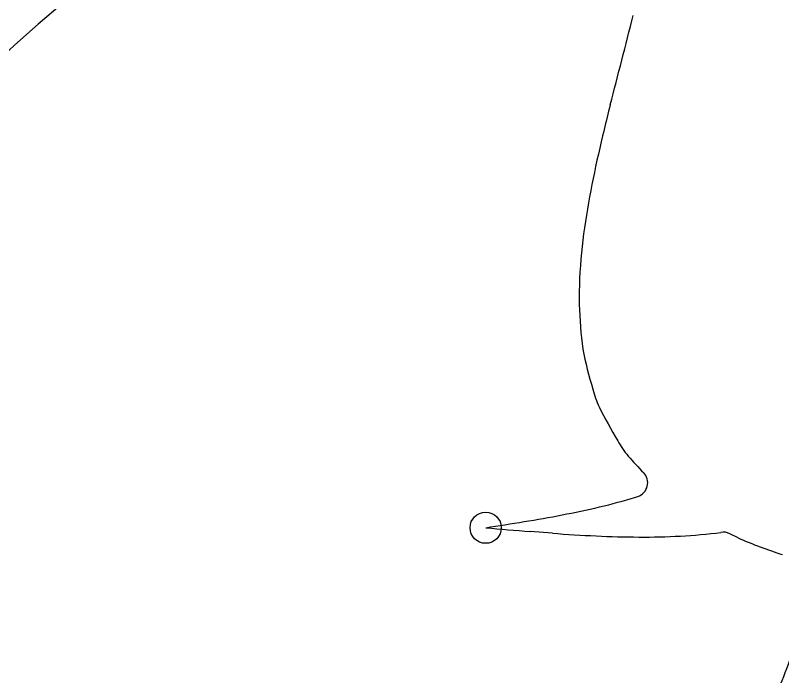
# Model space of a CAD drawing. Header units: millimetres. Extents: x -45 to 45, y -45 to 45.
# Drawn here: x -17.66 to -4.38, y 21.4 to 32.85 of the extents above; entities that cross this region are included whole.
import ezdxf

# ---------------------------------------------------------------- set-up
doc = ezdxf.new("R2010")
doc.units = ezdxf.units.MM
for name, color, linetype in [('CUT_INNER', 6, 'Continuous'), ('CUT_OUTER', 1, 'Continuous'), ('ENGRAVE', 7, 'Continuous')]:
    doc.layers.add(name, color=color, linetype=linetype)

msp = doc.modelspace()

# ---------------------------------------------------------------- linework, layer by layer
at = {"layer": 'CUT_INNER'}
for points in [[(-6.9198, 24.509), (-6.8846, 24.5206)], [(-8.3633, 23.8834), (-8.7451, 23.913)], [(-5.1481, 23.8041), (-5.2926, 23.8761)]]:
    msp.add_lwpolyline(points, dxfattribs=at)
for centre, radius, start, end in [((-0.0003, 12.859), 32.1407, 129.15716, 252.98559), ((-0.0002, 12.8592), 26.2907, 110.40133, 187.12707), ((-1098.8151, 313.261), 1127.286, 345.5150929, 345.5964739), ((17.5492, 24.8548), 25.7307, 165.49681, 167.45248), ((7.4105, 26.9707), 15.3751, 166.94102, 170.14076), ((2.3386, 27.7516), 10.2449, 169.58652, 174.4613), ((-0.8377, 27.987), 7.061, 173.87506, 181.14932), ((0.2182, 28.0994), 8.1194, 181.7927, 187.26845), ((-0.5233, 28.5258), 7.4558, 191.24309, 196.74796), ((-5.8164, 26.8608), 1.9087, 194.67323, 204.44788), ((-0.7404, 29.4372), 7.5998, 206.29206, 211.32608), ((-5.5696, 26.4235), 1.9087, 209.41602, 219.07228), ((-3.5846, 28.1804), 4.5586, 220.49086, 225.45023), ((-6.9625, 24.7581), 0.25, 288.15272, 43.99114), ((-9.8927, 34.2343), 10.1695, 283.34123, 286.9976), ((-10.9432, 38.66), 14.7182, 280.77374, 283.34488), ((-12.9046, 48.9586), 25.2019, 279.25598, 280.77765), ((-23.1676, 112.0825), 89.1547, 278.808557, 279.240659), ((-0.5436, 123.6113), 100.035, 264.854632, 265.297244), ((-5.4044, 23.6512), 0.2511, 63.55591, 100.36098), ((-6.2881, 51.8237), 28.0173, 265.75226, 267.305), ((-6.771, 41.5206), 17.7028, 267.29842, 269.69891), ((-6.7972, 36.2051), 12.3872, 269.69065, 273.0166), ((-6.6255, 32.9769), 9.1545, 273.00701, 277.38054), ((-2.3597, 30.0426), 6.8333, 245.91738, 252.82321), ((-9.0622, 23.3136), 5.0763, 333.59472, 347.30018)]:
    msp.add_arc(centre, radius, start, end, dxfattribs=at)
at = {"layer": 'CUT_OUTER'}
msp.add_circle((0, 0), 45, dxfattribs=at)
at = {"layer": 'ENGRAVE'}
for centre, radius in [((0, 0), 44.1916), ((0, 12.859), 29.684), ((-9.5168, 23.9793), 0.27)]:
    msp.add_circle(centre, radius, dxfattribs=at)

doc.saveas('drawing.dxf')
